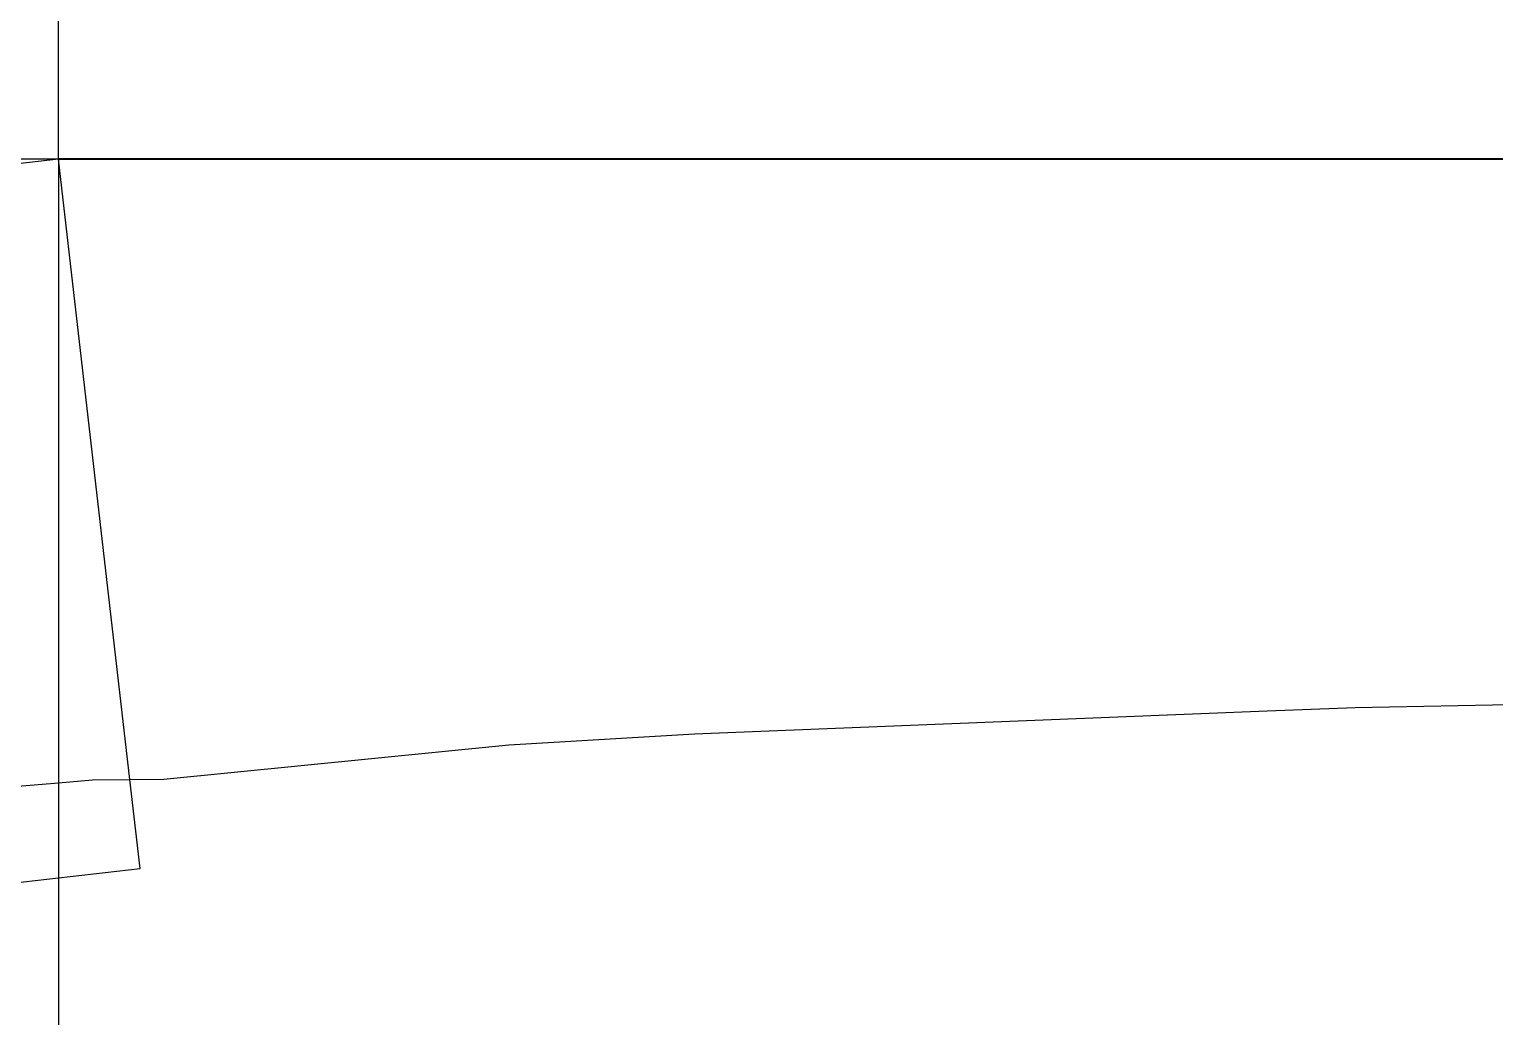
# Model space of a CAD drawing. Header units: metres. Extents: x -59 to 59, y -13 to 12.
# Drawn here: x 23.47 to 30.97, y 0.59 to 5.65 of the extents above; entities that cross this region are included whole.
import ezdxf

# ---------------------------------------------------------------- set-up
doc = ezdxf.new("R2010")
doc.units = ezdxf.units.M
doc.layers.add('SectionCutEdges', color=7, linetype='Continuous')

msp = doc.modelspace()

# ---------------------------------------------------------------- linework, layer by layer
for p, q in [((23.6188, 4.9873), (23.6188, 5.7693)), ((23.6188, 4.9858), (22.2849, 4.9858)), ((23.6188, 4.9858), (23.6188, 4.9873)), ((38.3188, 4.9873), (23.6188, 4.9873))]:
    msp.add_line(p, q)
at = {"layer": 'SectionCutEdges'}
for p, q in [((23.6188, 4.9858), (21.2887, 4.718)), ((23.984, 1.8084), (23.6188, 4.9858)), ((23.6188, 4.9858), (23.6188, 1.7921)), ((23.6188, 4.9858), (38.3188, 4.9858)), ((29.8037, 2.1599), (30.2554, 2.1768)), ((30.2554, 2.1768), (32.3979, 2.2185)), ((26.8731, 2.0419), (29.8037, 2.1599)), ((25.9238, 1.9858), (26.8731, 2.0419)), ((24.1568, 1.8098), (25.9238, 1.9858)), ((23.6188, 1.7921), (23.7924, 1.8068)), ((23.7924, 1.8068), (23.984, 1.8084)), ((23.984, 1.8084), (24.1568, 1.8098)), ((24.0363, 1.3532), (23.984, 1.8084)), ((22.0573, 1.6605), (23.6188, 1.7921)), ((23.6188, 1.7921), (23.6188, 1.3052)), ((23.6188, 1.3052), (24.0363, 1.3532)), ((23.3188, 1.2707), (23.6188, 1.3052)), ((23.6188, 1.3052), (23.6188, 0.3422))]:
    msp.add_line(p, q, dxfattribs=at)

doc.saveas('drawing.dxf')
